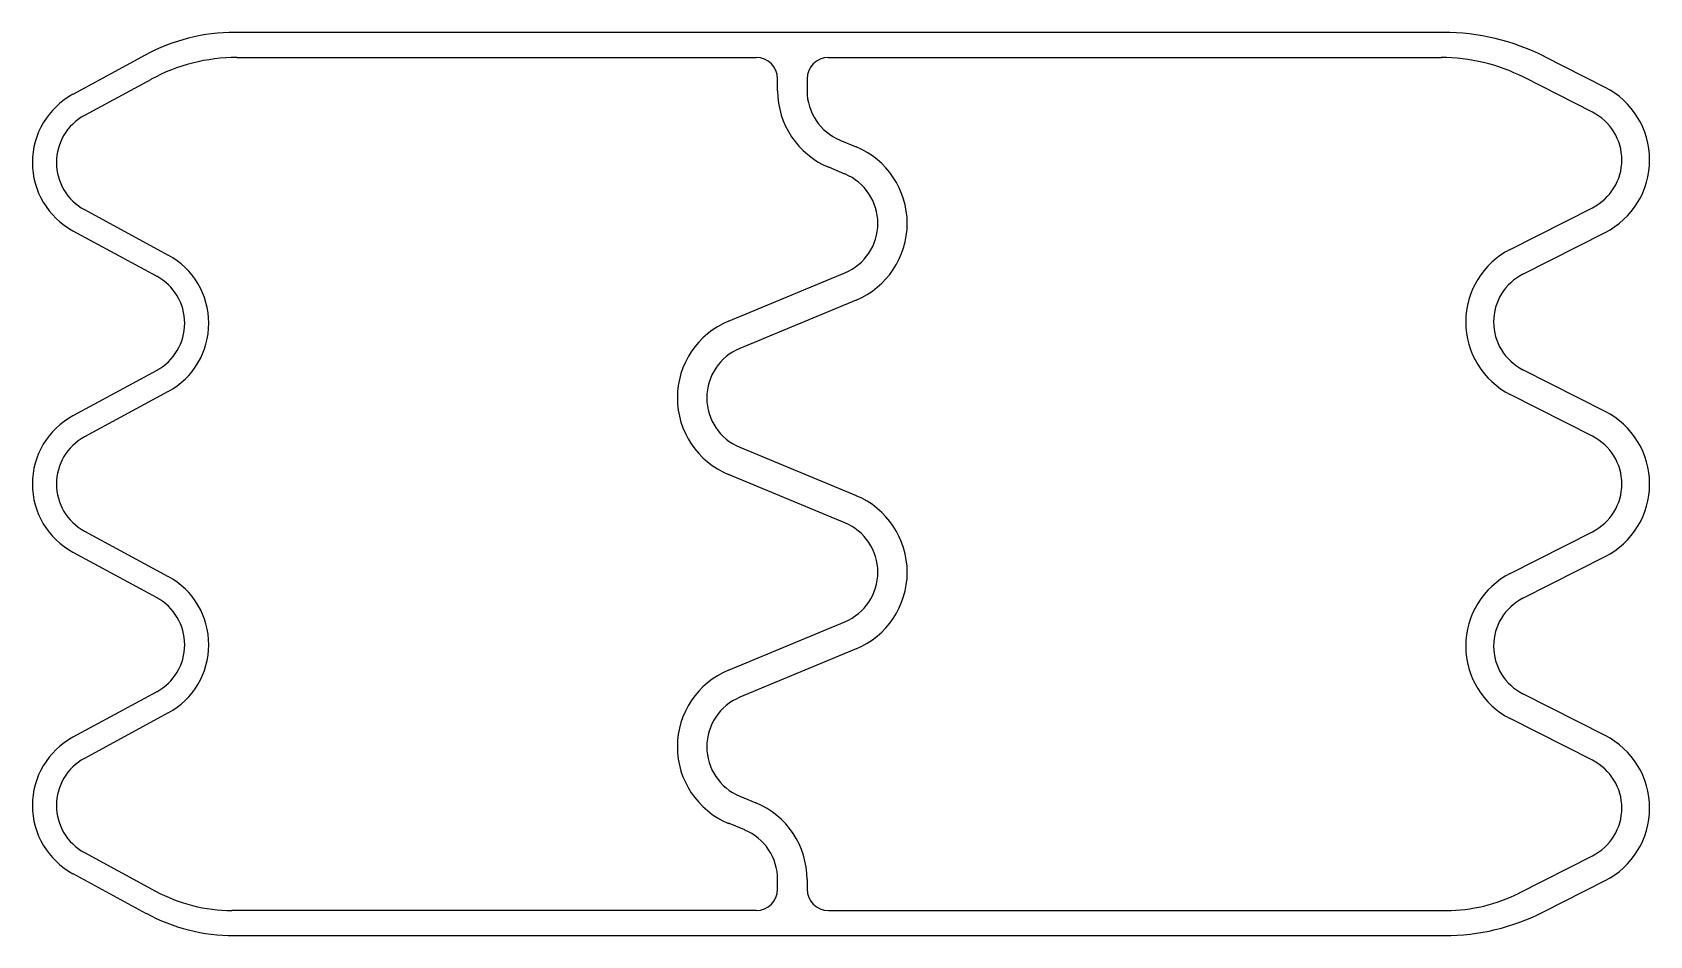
# Model space of a CAD drawing. Header units: metres. Extents: x -72 to 79, y 0 to 84.
import ezdxf

# ---------------------------------------------------------------- set-up
doc = ezdxf.new("R2010")
doc.units = ezdxf.units.M

msp = doc.modelspace()

# ---------------------------------------------------------------- linework, layer by layer
for p, q in [((59.5, 84.4), (-53.5, 84.4)), ((-53.5, 84.4), (-53.5, 84.4)), ((59.5, 84.4), (59.5, 84.4)), ((-61.91, 82.27), (-68.66, 78.61)), ((-61.91, 82.27), (-61.91, 82.27)), ((-53.32, 82.05), (-4.75, 82.05)), ((-53.32, 82.05), (-53.32, 82.05)), ((2, 82.05), (59.3, 82.05)), ((59.3, 82.05), (59.3, 82.05)), ((74.64, 79.26), (68.95, 82.14)), ((68.95, 82.14), (68.95, 82.14)), ((73.46, 76.94), (67.02, 80.21)), ((67.02, 80.21), (67.02, 80.21)), ((-61.35, 80.01), (-67.58, 76.63)), ((-61.35, 80.01), (-61.35, 80.01)), ((-2.75, 78.95), (-2.75, 80.05)), ((-2.75, 78.95), (-2.75, 78.95)), ((0, 80.05), (0, 78.95)), ((0, 78.95), (0, 78.95)), ((74.64, 79.26), (74.64, 79.26)), ((-68.66, 78.61), (-68.66, 78.61)), ((-67.58, 76.63), (-67.58, 76.63)), ((73.46, 76.94), (73.46, 76.94)), ((3.08, 74.33), (4.6, 73.7)), ((3.08, 74.33), (3.08, 74.33)), ((4.6, 73.7), (4.6, 73.7)), ((3.54, 71.16), (2.03, 71.79)), ((2.03, 71.79), (2.03, 71.79)), ((3.54, 71.16), (3.54, 71.16)), ((-67.58, 67.84), (-59.74, 63.59)), ((-67.58, 67.84), (-67.58, 67.84)), ((65.76, 64.12), (73.46, 68.02)), ((73.46, 68.02), (73.46, 68.02)), ((-68.66, 65.86), (-60.82, 61.61)), ((-68.66, 65.86), (-68.66, 65.86)), ((66.94, 61.8), (74.64, 65.7)), ((74.64, 65.7), (74.64, 65.7)), ((-59.74, 63.59), (-59.74, 63.59)), ((65.76, 64.12), (65.76, 64.12)), ((-60.82, 61.61), (-60.82, 61.61)), ((-7.35, 57.41), (3.54, 61.93)), ((3.54, 61.93), (3.54, 61.93)), ((66.94, 61.8), (66.94, 61.8)), ((4.6, 59.39), (-6.29, 54.87)), ((4.6, 59.39), (4.6, 59.39)), ((-7.35, 57.41), (-7.35, 57.41)), ((-6.29, 54.87), (-6.29, 54.87)), ((-60.82, 52.82), (-68.66, 48.57)), ((-60.82, 52.82), (-60.82, 52.82)), ((74.64, 48.98), (66.94, 52.88)), ((66.94, 52.88), (66.94, 52.88)), ((-59.74, 50.84), (-67.58, 46.6)), ((-59.74, 50.84), (-59.74, 50.84)), ((73.46, 46.66), (65.76, 50.56)), ((65.76, 50.56), (65.76, 50.56)), ((-68.66, 48.57), (-68.66, 48.57)), ((74.64, 48.98), (74.64, 48.98)), ((-67.58, 46.6), (-67.58, 46.6)), ((-6.29, 45.63), (4.6, 41.11)), ((-6.29, 45.63), (-6.29, 45.63)), ((73.46, 46.66), (73.46, 46.66)), ((3.54, 38.57), (-7.35, 43.09)), ((-7.35, 43.09), (-7.35, 43.09)), ((4.6, 41.11), (4.6, 41.11)), ((3.54, 38.57), (3.54, 38.57)), ((-67.58, 37.8), (-59.74, 33.56)), ((-67.58, 37.8), (-67.58, 37.8)), ((65.76, 33.84), (73.46, 37.74)), ((73.46, 37.74), (73.46, 37.74)), ((-68.66, 35.83), (-60.82, 31.58)), ((-68.66, 35.83), (-68.66, 35.83)), ((66.94, 31.52), (74.64, 35.42)), ((74.64, 35.42), (74.64, 35.42)), ((-59.74, 33.56), (-59.74, 33.56)), ((65.76, 33.84), (65.76, 33.84)), ((-60.82, 31.58), (-60.82, 31.58)), ((66.94, 31.52), (66.94, 31.52)), ((-7.35, 24.81), (3.54, 29.33)), ((3.54, 29.33), (3.54, 29.33)), ((4.6, 26.79), (-6.29, 22.27)), ((4.6, 26.79), (4.6, 26.79)), ((-7.35, 24.81), (-7.35, 24.81)), ((-60.82, 22.79), (-68.66, 18.54)), ((-60.82, 22.79), (-60.82, 22.79)), ((-6.29, 22.27), (-6.29, 22.27)), ((74.64, 18.7), (66.94, 22.6)), ((66.94, 22.6), (66.94, 22.6)), ((-59.74, 20.81), (-67.58, 16.56)), ((-59.74, 20.81), (-59.74, 20.81)), ((73.46, 16.38), (65.76, 20.28)), ((65.76, 20.28), (65.76, 20.28)), ((-68.66, 18.54), (-68.66, 18.54)), ((74.64, 18.7), (74.64, 18.7)), ((-67.58, 16.56), (-67.58, 16.56)), ((73.46, 16.38), (73.46, 16.38)), ((-6.29, 13.04), (-4.78, 12.41)), ((-6.29, 13.04), (-6.29, 13.04)), ((-4.78, 12.41), (-4.78, 12.41)), ((-5.83, 9.87), (-7.35, 10.5)), ((-7.35, 10.5), (-7.35, 10.5)), ((-5.83, 9.87), (-5.83, 9.87)), ((-67.58, 7.77), (-60.93, 4.16)), ((-67.58, 7.77), (-67.58, 7.77)), ((66.58, 3.97), (73.46, 7.46)), ((73.46, 7.46), (73.46, 7.46)), ((-68.66, 5.79), (-61.82, 2.08)), ((-68.66, 5.79), (-68.66, 5.79)), ((-2.75, 4.35), (-2.75, 5.25)), ((-2.75, 5.25), (-2.75, 5.25)), ((0, 5.25), (0, 4.35)), ((0, 5.25), (0, 5.25)), ((68.86, 2.21), (74.64, 5.14)), ((74.64, 5.14), (74.64, 5.14)), ((-60.93, 4.16), (-60.93, 4.16)), ((0, 4.35), (0, 4.35)), ((66.58, 3.97), (66.58, 3.97)), ((-61.82, 2.08), (-61.82, 2.08)), ((-4.75, 2.35), (-53.78, 2.35)), ((-53.78, 2.35), (-53.78, 2.35)), ((2, 2.35), (59.8, 2.35)), ((2, 2.35), (2, 2.35)), ((59.8, 2.35), (59.8, 2.35)), ((68.86, 2.21), (68.86, 2.21)), ((-53.6, 0), (59.6, 0)), ((59.6, 0), (59.6, 0))]:
    msp.add_line(p, q)
for centre, radius, start, end in [((-53.5, 66.76), 17.64, 90, 118.4615), ((59.5, 63.49), 20.91, 63.1174, 90), ((-53.32, 65.2), 16.85, 90, 118.4615), ((-4.75, 80.05), 2, 0, 90), ((2, 80.05), 2, 90, 180), ((59.3, 64.98), 17.07, 63.1174, 90), ((5, 78.95), 7.75, 180, 247.4485), ((5, 78.95), 5, 180, 247.4485), ((71.2, 72.48), 7.6, 0, 63.1174), ((-65.2, 72.24), 7.25, 118.4615, 241.5385), ((-65.2, 72.24), 5, 118.4615, 241.5385), ((71.2, 72.48), 5, 0, 63.1174), ((1.62, 66.55), 7.75, 0, 67.4485), ((1.62, 66.55), 5, 0, 67.4485), ((71.2, 72.48), 5, 296.8826, 0), ((71.2, 72.48), 7.6, 296.8826, 0), ((1.62, 66.55), 5, 292.5515, 0), ((1.62, 66.55), 7.75, 292.5515, 0), ((-63.2, 57.22), 7.25, 0, 61.5385), ((69.2, 57.34), 7.6, 116.8826, 243.1174), ((-63.2, 57.22), 5, 0, 61.5385), ((69.2, 57.34), 5, 116.8826, 243.1174), ((-63.2, 57.22), 5, 298.4615, 0), ((-63.2, 57.22), 7.25, 298.4615, 0), ((-4.38, 50.25), 7.75, 112.5515, 247.4485), ((-4.38, 50.25), 5, 112.5515, 247.4485), ((-65.2, 42.2), 7.25, 118.4615, 241.5385), ((71.2, 42.2), 7.6, 0, 63.1174), ((-65.2, 42.2), 5, 118.4615, 241.5385), ((71.2, 42.2), 5, 0, 63.1174), ((1.62, 33.95), 7.75, 0, 67.4485), ((71.2, 42.2), 5, 296.8826, 0), ((71.2, 42.2), 7.6, 296.8826, 0), ((1.62, 33.95), 5, 0, 67.4485), ((-63.2, 27.18), 7.25, 0, 61.5385), ((1.62, 33.95), 5, 292.5515, 0), ((1.62, 33.95), 7.75, 292.5515, 0), ((69.2, 27.06), 7.6, 116.8826, 243.1174), ((-63.2, 27.18), 5, 0, 61.5385), ((69.2, 27.06), 5, 116.8826, 243.1174), ((-63.2, 27.18), 5, 298.4615, 0), ((-63.2, 27.18), 7.25, 298.4615, 0), ((-4.38, 17.65), 7.75, 112.5515, 247.4485), ((-4.38, 17.65), 5, 112.5515, 247.4485), ((-65.2, 12.16), 7.25, 118.4615, 241.5385), ((71.2, 11.92), 7.6, 0, 63.1174), ((-65.2, 12.16), 5, 118.4615, 241.5385), ((71.2, 11.92), 5, 0, 63.1174), ((-7.75, 5.25), 7.75, 0, 67.4485), ((71.2, 11.92), 5, 296.8826, 0), ((71.2, 11.92), 7.6, 296.8826, 0), ((-7.75, 5.25), 5, 0, 67.4485), ((-53.78, 17.35), 15, 241.5385, 270), ((-4.75, 4.35), 2, 270, 0), ((2, 4.35), 2, 180, 270), ((59.8, 17.35), 15, 270, 296.8826), ((-53.6, 17.25), 17.25, 241.5385, 270), ((59.6, 20.49), 20.49, 270, 296.8826)]:
    msp.add_arc(centre, radius, start, end)

doc.saveas('drawing.dxf')
